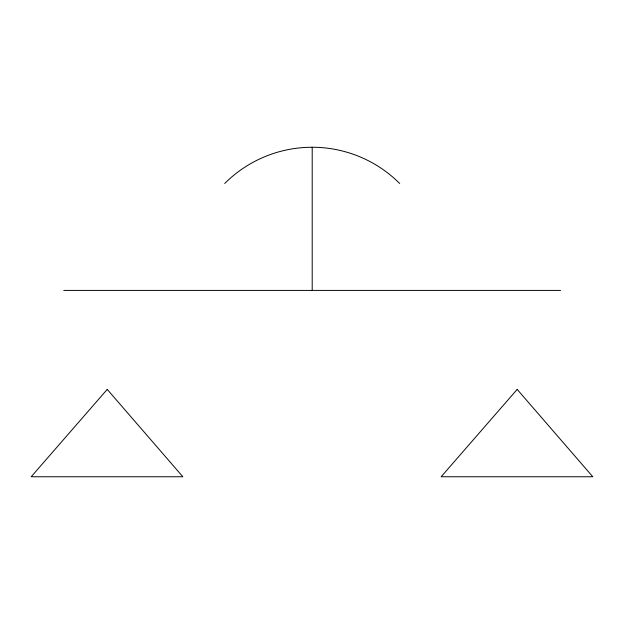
<?xml version="1.0" encoding="UTF-8"?>
<svg xmlns="http://www.w3.org/2000/svg" width="624" height="624" viewBox="0 0 624 624"><rect width="100%" height="100%" fill="white"/><g stroke="black" fill="none" stroke-linecap="round" stroke-linejoin="round"><path stroke-width="0.94" d="M63.742 290.41L560.656 290.41M312.203 147.248L312.203 290.41M224.702 183.495A123.747 123.747 0 0 1 399.703 183.495M107.227 389.399L31.2 476.752L182.848 476.752L107.227 389.399M517.179 389.399L441.152 476.752L592.8 476.752L517.179 389.399"/></g></svg>
